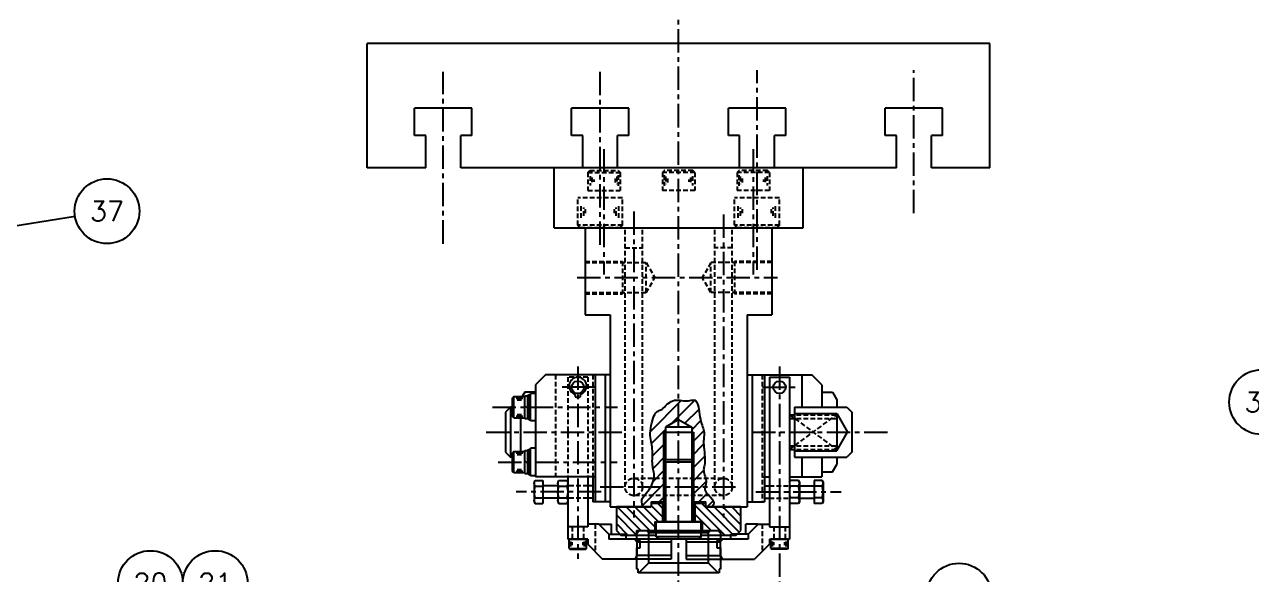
# Model space of a CAD drawing. Extents: x -13768 to 18086, y -10615 to 1188.
# Drawn here: x 565.9 to 1058.6, y -554.4 to -333.7 of the extents above; entities that cross this region are included whole.
import ezdxf
from ezdxf.enums import TextEntityAlignment as Align

# ---------------------------------------------------------------- set-up
doc = ezdxf.new("R2010")
doc.units = 0
doc.header["$LTSCALE"] = 7.5
doc.header["$MEASUREMENT"] = 0
doc.linetypes.add('CENTER', pattern=[2, 1.25, -0.25, 0.25, -0.25])
doc.linetypes.add('HIDDEN', pattern=[0.375, 0.25, -0.125])
doc.layers.get('0').update_dxf_attribs({"linetype": 'CONTINUOUS'})
for name, color, linetype in [('0-POS', 3, 'CONTINUOUS'), ('CL', 1, 'CENTER'), ('CUPLA A SOLDAR', 5, 'CONTINUOUS'), ('FI', 1, 'CONTINUOUS'), ('OC', 1, 'HIDDEN'), ('POS', 3, 'CONTINUOUS'), ('RY', 5, 'CONTINUOUS')]:
    doc.layers.add(name, color=color, linetype=linetype)
doc.styles.add('ROMANS', font='ROMANS.SHX')

# ---------------------------------------------------------------- blocks, each defined once
blk = doc.blocks.new('04912L')
for p, q in [((-3.5, 3.7), (-3.2, 4)), ((-3.5, 3.7), (-3.5, 0)), ((-3.5, 0), (3.5, 0)), ((-3.2, 4), (3.2, 4)), ((3.5, 3.7), (3.2, 4)), ((3.5, 3.7), (3.5, 0))]:
    blk.add_line(p, q)
at = {"color": 1}
for p, q in [((-3.5, 3.7), (3.5, 3.7)), ((-2.75, 2.85), (-2.75, 0.9)), ((-2.22, 2.4), (-2.22, 1.16)), ((2.22, 2.4), (2.22, 1.16)), ((2.75, 2.85), (2.75, 0.9))]:
    blk.add_line(p, q, dxfattribs=at)
blk = doc.blocks.new('05934L')
for p, q in [((-4, 4), (-4.62, 3.64)), ((-4.62, 3.64), (-4.62, 0.36)), ((-4, 0), (-4.62, 0.36)), ((-4, 4), (-2.31, 4)), ((-4, 0), (-2.31, 0)), ((-2.31, 4), (2.31, 4)), ((-2.31, 3.64), (-2.31, 0.36)), ((-2.31, 0), (2.31, 0)), ((2.31, 4), (4, 4)), ((2.31, 3.64), (2.31, 0.36)), ((2.31, 0), (4, 0)), ((4, 4), (4.62, 3.64)), ((4, 0), (4.62, 0.36)), ((4.62, 3.64), (4.62, 0.36))]:
    blk.add_line(p, q)
for centre, radius, start, end in [((-3.46, 1.96), 2.04, 55.6158, 124.3842), ((-3.46, 2.04), 2.04, 235.6158, 304.3842), ((0, -3.64), 7.64, 72.412, 107.588), ((0, 7.64), 7.64, 252.412, 287.588), ((3.46, 1.96), 2.04, 55.6158, 124.3842), ((3.46, 2.04), 2.04, 235.6158, 304.3842)]:
    blk.add_arc(centre, radius, start, end)
blk = doc.blocks.new('05933L')
for p, q in [((-4, 3.5), (-4.62, 3.14)), ((-4.62, 3.14), (-4.62, 0)), ((-4.62, 0), (4.62, 0)), ((-4, 3.5), (-2.31, 3.5)), ((-2.31, 3.5), (2.31, 3.5)), ((-2.31, 3.14), (-2.31, 0)), ((2.31, 3.5), (4, 3.5)), ((2.31, 3.14), (2.31, 0)), ((4, 3.5), (4.62, 3.14)), ((4.62, 3.14), (4.62, 0))]:
    blk.add_line(p, q)
for centre, radius, start, end in [((-3.46, 1.46), 2.04, 55.6158, 124.3842), ((0, -4.14), 7.64, 72.412, 107.588), ((3.46, 1.46), 2.04, 55.6158, 124.3842)]:
    blk.add_arc(centre, radius, start, end)
blk = doc.blocks.new('05125')
for p, q in [((-4.7, 1), (-5, 0.7)), ((-5, 0.7), (-5, 0)), ((-5, 0), (5, 0)), ((-4.7, 1), (4.7, 1)), ((4.7, 1), (5, 0.7)), ((5, 0.7), (5, 0))]:
    blk.add_line(p, q)
at = {"color": 1}
blk.add_line((-5, 0.7), (5, 0.7), dxfattribs=at)
blk = doc.blocks.new('05127')
for p, q in [((-4.6, 1.2), (4.6, 1.2)), ((-4.6, 1.2), (-4.6, 0)), ((-4.6, 0), (4.6, 0)), ((0.51, 1.2), (-0.53, 0)), ((4.6, 1.2), (4.6, 0))]:
    blk.add_line(p, q)
blk = doc.blocks.new('05912L')
for p, q in [((-4.25, 4.5), (-3.75, 5)), ((-3.75, 5), (3.75, 5)), ((4.25, 4.5), (3.75, 5)), ((-4.25, 4.5), (-4.25, 0)), ((-4.25, 0), (4.25, 0)), ((4.25, 4.5), (4.25, 0))]:
    blk.add_line(p, q)
at = {"color": 1}
for p, q in [((-4.25, 4.5), (4.25, 4.5)), ((-3.64, 3.52), (-3.64, 0.79)), ((-2.98, 3.1), (-2.98, 1.41)), ((2.98, 3.1), (2.98, 1.41)), ((3.64, 3.52), (3.64, 0.79))]:
    blk.add_line(p, q, dxfattribs=at)
blk = doc.blocks.new('12912L')
for p, q in [((-9, 11), (-8, 12)), ((-9, 11), (-9, 0)), ((-8, 12), (8, 12)), ((9, 11), (8, 12)), ((9, 11), (9, 0)), ((-9, 0), (9, 0))]:
    blk.add_line(p, q)
at = {"color": 1}
for p, q in [((-9, 11), (9, 11)), ((-7.47, 8.01), (-7.47, 3.03)), ((-6.47, 7.16), (-6.47, 3.89)), ((-5.76, 6.16), (-5.76, 4.6)), ((5.9, 6.16), (5.9, 4.6)), ((6.61, 7.16), (6.61, 3.89)), ((7.61, 8.01), (7.61, 3.03))]:
    blk.add_line(p, q, dxfattribs=at)
blk = doc.blocks.new('08912L')
for p, q in [((-6.5, 7.2), (-5.7, 8)), ((-6.5, 7.2), (-6.5, 0)), ((-5.7, 8), (5.7, 8)), ((5.7, 8), (6.5, 7.2)), ((6.5, 7.2), (6.5, 0)), ((-6.5, 0), (6.5, 0))]:
    blk.add_line(p, q)
at = {"color": 1}
for p, q in [((-6.5, 7.2), (6.5, 7.2)), ((-5.56, 5.75), (-5.56, 2.02)), ((-4.81, 5.13), (-4.81, 2.89)), ((5.26, 5.51), (5.26, 2.52)), ((5.76, 6.13), (5.76, 1.78)), ((-4.07, 4.39), (-4.07, 3.39)), ((4.52, 4.76), (4.52, 3.14))]:
    blk.add_line(p, q, dxfattribs=at)
blk = doc.blocks.new('POS')
at = {"layer": '0-POS'}
blk.add_circle((0, 0), 6.5, dxfattribs=at)
at = {"layer": '0-POS', "style": 'ROMANS', "flags": 4}
blk.add_attdef('P', text='', height=4, dxfattribs=at).set_placement((0, 0), align=Align.MIDDLE)

msp = doc.modelspace()

# ---------------------------------------------------------------- hatches: boundary and pattern name
at = {"layer": 'RY'}
h = msp.add_hatch(dxfattribs=at)
h.set_pattern_fill('ANSI31', color=256, scale=30, style=0)
h.set_pattern_definition([(45, (-9050.0852, -2435.874), (-2.6516504, 2.6516504), [])])
h.paths.add_polyline_path([(838.95361, -505.23618), (838.84851, -504.27051), (838.75196, -503.32429), (838.67683, -502.42419), (838.636, -501.59685), (838.63799, -500.862), (838.67392, -500.2115), (838.73056, -499.63029), (838.79468, -499.10331), (838.85304, -498.61546), (838.89243, -498.1517), (838.89959, -497.69693), (838.86132, -497.2361), (838.76835, -496.75524), (838.62741, -496.24479), (838.44918, -495.69633), (838.24436, -495.10139), (838.02364, -494.45154), (837.79772, -493.73834), (837.57729, -492.95335), (837.37305, -492.08811), (837.19221, -491.14156), (837.02805, -490.14206), (836.87036, -489.12537), (836.70892, -488.12723), (836.53354, -487.18337), (836.334, -486.32954), (836.1001, -485.60148), (835.82162, -485.03494), (835.49055, -484.65408), (835.10758, -484.43682), (834.67559, -484.34949), (834.19746, -484.35841), (833.67606, -484.42993), (833.11429, -484.53039), (832.51501, -484.62611), (831.88111, -484.68344), (831.21628, -484.67833), (830.52739, -484.62531), (829.82215, -484.5485), (829.10826, -484.47205), (828.6026, -484.43531), (828.6026, -492.24197), (833.8526, -495.27305), (833.8526, -497.24197), (834.6026, -497.24197), (834.6026, -509.24197), (834.6026, -515.74197), (839.44473, -515.74197), (839.41862, -515.62738), (839.24726, -515.00676), (839.0658, -514.39382), (838.89505, -513.80059), (838.75579, -513.23906), (838.66884, -512.72125), (838.64884, -512.25363), (838.68583, -511.82055), (838.76369, -511.4008), (838.8663, -510.97319), (838.97755, -510.51652), (839.08133, -510.0096), (839.1615, -509.43123), (839.20197, -508.76021), (839.19143, -507.98332), (839.13795, -507.11925), (839.05438, -506.19465)])
h.paths.add_polyline_path([(823.3526, -495.27305), (828.6026, -492.24197), (828.6026, -484.43531), (828.3934, -484.42011), (827.68528, -484.4168), (826.99158, -484.48628), (826.32001, -484.65269), (825.67688, -484.93157), (825.06296, -485.30413), (824.47767, -485.74299), (823.92038, -486.22077), (823.39052, -486.71008), (822.88746, -487.18353), (822.41062, -487.61374), (821.95938, -487.97333), (821.5328, -488.24502), (821.12845, -488.45191), (820.74356, -488.6272), (820.37537, -488.80411), (820.02109, -489.01584), (819.67795, -489.29559), (819.34318, -489.67658), (819.01401, -490.192), (818.68958, -490.86438), (818.37663, -491.67341), (818.08386, -492.58813), (817.81993, -493.57755), (817.59352, -494.61069), (817.41329, -495.65656), (817.28792, -496.68419), (817.22608, -497.66259), (817.23252, -498.56842), (817.29624, -499.40891), (817.40232, -500.19893), (817.53585, -500.95335), (817.68189, -501.68704), (817.82553, -502.41486), (817.95184, -503.15169), (818.04592, -503.91239), (818.09723, -504.70735), (818.11294, -505.52896), (818.10457, -506.36514), (818.0837, -507.2038), (818.06186, -508.03286), (818.05061, -508.84021), (818.0615, -509.61378), (818.10608, -510.34148), (818.19148, -511.01538), (818.30708, -511.64421), (818.43785, -512.24086), (818.56877, -512.81821), (818.68479, -513.38917), (818.77089, -513.96661), (818.81202, -514.56344), (818.79316, -515.19253), (818.71873, -515.74197), (822.6026, -515.74197), (822.6026, -509.24197), (822.6026, -497.24197), (823.3526, -497.24197)])
h.paths.add_polyline_path([(823.3526, -497.24197), (822.6026, -497.24197), (822.6026, -509.24197), (823.3526, -508.49197)], flags=17)
h.paths.add_polyline_path([(834.6026, -497.24197), (833.8526, -497.24197), (833.8526, -508.49197), (834.6026, -509.24197)], flags=17)
h.paths.add_polyline_path([(839.64783, -516.84363), (839.55908, -516.24367), (839.44473, -515.74197), (834.6026, -515.74197), (834.6026, -519.24197), (839.25825, -519.24197), (839.33331, -518.94343), (839.47395, -518.45607), (839.59679, -517.95035), (839.66408, -517.41525)])
h.paths.add_polyline_path([(839.18217, -520.40513), (839.14967, -519.90696), (839.21263, -519.42339), (839.25825, -519.24197), (834.6026, -519.24197), (834.6026, -522.74197), (840.84816, -522.74197), (840.20835, -522.0944), (839.68461, -521.48919), (839.3479, -520.92887)])
h.paths.add_polyline_path([(841.51217, -523.42748), (840.84836, -522.74217), (840.84816, -522.74197), (834.6026, -522.74197), (834.6026, -525.24197), (839.6026, -525.24197), (839.6026, -527.24197), (841.95212, -527.24197), (842.55623, -526.44404), (842.72182, -525.65862), (842.54137, -524.89071), (842.10733, -524.14533)])
h.paths.add_polyline_path([(822.6026, -515.74197), (818.71873, -515.74197), (818.70233, -515.86296), (818.53979, -516.56853), (818.30883, -517.2992), (818.01278, -518.04495), (817.65495, -518.79575), (817.40588, -519.24197), (822.6026, -519.24197)])
h.paths.add_polyline_path([(822.6026, -519.24197), (817.40588, -519.24197), (817.23864, -519.54157), (816.76717, -520.2724), (816.24384, -520.97819), (815.67935, -521.65425), (815.11383, -522.31712), (814.78549, -522.74197), (822.6026, -522.74197)])
h.paths.add_polyline_path([(822.6026, -522.74197), (814.78549, -522.74197), (814.59482, -522.98867), (814.16984, -523.69076), (813.88642, -524.44527), (813.79208, -525.27406), (813.93433, -526.19901), (814.36072, -527.24197), (817.6026, -527.24197), (817.6026, -525.24197), (822.6026, -525.24197)])
h = msp.add_hatch(dxfattribs=at)
h.set_pattern_fill('ANSI31', color=256, scale=20, angle=90, style=0)
h.set_pattern_definition([(135, (11525.4375, 9918.5152), (-1.76776695, -1.76776695), [])])
h.paths.add_polyline_path([(845.4526, -536.74197), (845.4526, -538.74197), (851.6026, -538.74197), (853.6026, -536.74197), (853.6026, -527.24197), (839.6026, -527.24197), (839.6026, -525.74197), (835.1026, -525.74197), (835.1026, -533.24197), (838.1026, -533.24197), (838.1026, -536.74197)])
h.paths.add_polyline_path([(803.6026, -527.24197), (803.6026, -536.74197), (805.6026, -538.74197), (811.7526, -538.74197), (811.7526, -536.74197), (819.1026, -536.74197), (819.1026, -533.24197), (822.1026, -533.24197), (822.1026, -525.74197), (817.6026, -525.74197), (817.6026, -527.24197)])

# ---------------------------------------------------------------- linework, layer by layer
for p, q in [((953.6026, -341.24197), (703.6026, -341.24197)), ((703.6026, -391.24197), (703.6026, -341.24197)), ((953.6026, -391.24197), (953.6026, -341.24197)), ((745.6026, -367.24197), (722.6026, -367.24197)), ((722.6026, -378.24197), (722.6026, -367.24197)), ((745.6026, -378.24197), (745.6026, -367.24197)), ((808.6026, -367.24197), (785.6026, -367.24197)), ((785.6026, -378.24197), (785.6026, -367.24197)), ((808.6026, -378.24197), (808.6026, -367.24197)), ((871.6026, -367.24197), (848.6026, -367.24197)), ((848.6026, -378.24197), (848.6026, -367.24197)), ((871.6026, -378.24197), (871.6026, -367.24197)), ((934.6026, -367.24197), (911.6026, -367.24197)), ((911.6026, -378.24197), (911.6026, -367.24197)), ((934.6026, -378.24197), (934.6026, -367.24197)), ((727.1026, -378.24197), (722.6026, -378.24197)), ((727.1026, -391.24197), (727.1026, -378.24197)), ((745.6026, -378.24197), (741.1026, -378.24197)), ((741.1026, -391.24197), (741.1026, -378.24197)), ((790.1026, -378.24197), (785.6026, -378.24197)), ((790.1026, -391.24197), (790.1026, -378.24197)), ((808.6026, -378.24197), (804.1026, -378.24197)), ((804.1026, -391.24197), (804.1026, -378.24197)), ((853.1026, -378.24197), (848.6026, -378.24197)), ((853.1026, -391.24197), (853.1026, -378.24197)), ((871.6026, -378.24197), (867.1026, -378.24197)), ((867.1026, -391.24197), (867.1026, -378.24197)), ((916.1026, -378.24197), (911.6026, -378.24197)), ((916.1026, -391.24197), (916.1026, -378.24197)), ((934.6026, -378.24197), (930.1026, -378.24197)), ((930.1026, -391.24197), (930.1026, -378.24197)), ((727.1026, -391.24197), (703.6026, -391.24197)), ((916.1026, -391.24197), (741.1026, -391.24197)), ((778.6026, -415.24197), (778.6026, -391.24197)), ((878.6026, -415.24197), (878.6026, -391.24197)), ((953.6026, -391.24197), (930.1026, -391.24197)), ((778.6026, -415.24197), (878.6026, -415.24197)), ((791.1026, -415.24197), (791.1026, -450.24197)), ((801.1026, -415.24197), (856.1026, -415.24197)), ((866.1026, -415.24197), (866.1026, -450.24197)), ((791.1026, -450.24197), (801.1026, -450.24197)), ((801.1026, -450.24197), (801.1026, -527.24197)), ((856.1026, -450.24197), (856.1026, -527.24197)), ((856.1026, -450.24197), (866.1026, -450.24197)), ((775.1026, -474.24197), (771.1026, -478.24197)), ((801.1026, -474.24197), (775.1026, -474.24197)), ((795.1026, -474.24197), (795.1026, -525.24197)), ((799.1026, -474.24197), (799.1026, -525.24197)), ((856.1026, -474.24197), (882.1026, -474.24197)), ((858.1026, -474.24197), (858.1026, -525.24197)), ((863.1026, -474.24197), (863.1026, -525.24197)), ((865.1026, -475.24197), (865.1026, -535.24197)), ((865.1026, -475.24197), (873.1026, -475.24197)), ((873.1026, -475.24197), (873.1026, -535.24197)), ((878.1026, -474.24197), (878.1026, -487.24197)), ((886.1026, -478.24197), (882.1026, -474.24197)), ((766.83465, -481.24197), (765.82429, -482.99197)), ((771.1026, -481.24197), (766.83465, -481.24197)), ((769.1026, -492.74197), (769.1026, -481.74197)), ((771.1026, -481.74197), (769.1026, -481.74197)), ((771.1026, -478.24197), (771.1026, -515.24197)), ((787.1026, -482.09607), (787.1026, -483.12945)), ((789.1026, -482.09607), (789.1026, -483.12945)), ((886.1026, -478.24197), (886.1026, -487.24197)), ((886.1026, -481.24197), (890.37055, -481.24197)), ((890.37055, -481.24197), (892.1026, -484.24197)), ((761.1026, -487.24197), (759.1026, -489.24197)), ((761.9026, -487.24197), (761.1026, -487.24197)), ((761.1026, -487.24197), (761.1026, -507.24197)), ((875.1026, -487.24197), (875.1026, -507.24197)), ((875.1026, -487.24197), (896.1026, -487.24197)), ((892.1026, -484.24197), (892.1026, -487.24197)), ((896.1026, -487.24197), (898.1026, -489.24197)), ((759.1026, -489.24197), (759.1026, -505.24197)), ((765.1026, -491.49197), (765.1026, -504.99197)), ((828.6026, -492.24197), (823.3526, -495.27305)), ((828.6026, -492.24197), (833.8526, -495.27305)), ((875.1026, -489.74197), (892.1026, -489.74197)), ((892.1026, -489.74197), (892.1026, -504.74197)), ((892.1026, -489.74197), (896.43273, -497.24197)), ((898.1026, -489.24197), (898.1026, -505.24197)), ((771.1026, -492.74197), (769.1026, -492.74197)), ((823.3526, -495.27305), (823.3526, -508.49197)), ((833.8526, -495.27305), (823.3526, -495.27305)), ((833.8526, -495.27305), (833.8526, -508.49197)), ((892.1026, -504.74197), (896.43273, -497.24197)), ((759.1026, -505.24197), (761.1026, -507.24197)), ((761.9026, -507.24197), (761.1026, -507.24197)), ((769.1026, -514.74197), (769.1026, -503.74197)), ((771.1026, -503.74197), (769.1026, -503.74197)), ((875.1026, -504.74197), (892.1026, -504.74197)), ((875.1026, -507.24197), (896.1026, -507.24197)), ((878.1026, -507.24197), (878.1026, -515.24197)), ((886.1026, -507.24197), (886.1026, -515.24197)), ((892.1026, -507.24197), (892.1026, -510.24197)), ((898.1026, -505.24197), (896.1026, -507.24197)), ((823.6026, -508.24197), (822.6026, -509.24197)), ((822.6026, -509.24197), (822.6026, -533.24197)), ((823.6026, -508.24197), (833.6026, -508.24197)), ((833.6026, -508.24197), (834.6026, -509.24197)), ((834.6026, -509.24197), (834.6026, -533.24197)), ((890.37055, -513.24197), (892.1026, -510.24197)), ((771.1026, -514.74197), (769.1026, -514.74197)), ((795.1026, -515.24197), (771.1026, -515.24197)), ((784.1026, -515.24197), (784.1026, -535.24197)), ((792.1026, -515.24197), (792.1026, -535.24197)), ((794.1026, -515.24197), (794.1026, -525.24197)), ((863.1026, -515.24197), (865.1026, -515.24197)), ((873.1026, -515.24197), (886.1026, -515.24197)), ((886.1026, -513.24197), (890.37055, -513.24197)), ((780.1026, -518.74197), (774.1026, -518.74197)), ((794.1026, -518.74197), (792.1026, -518.74197)), ((863.1026, -518.74197), (865.1026, -518.74197)), ((877.1026, -518.74197), (883.1026, -518.74197)), ((780.1026, -523.74197), (774.1026, -523.74197)), ((794.1026, -523.74197), (792.1026, -523.74197)), ((801.1026, -525.24197), (794.1026, -525.24197)), ((817.6026, -525.24197), (817.6026, -527.24197)), ((817.6026, -525.24197), (822.6026, -525.24197)), ((817.6026, -525.74197), (822.6026, -525.74197)), ((822.1026, -525.74197), (822.1026, -533.24197)), ((834.6026, -525.24197), (839.6026, -525.24197)), ((834.6026, -525.74197), (839.6026, -525.74197)), ((835.1026, -525.74197), (835.1026, -533.24197)), ((839.6026, -527.24197), (839.6026, -525.24197)), ((856.1026, -525.24197), (863.1026, -525.24197)), ((863.1026, -523.74197), (865.1026, -523.74197)), ((877.1026, -523.74197), (883.1026, -523.74197)), ((801.1026, -527.24197), (817.6026, -527.24197)), ((803.6026, -527.24197), (803.6026, -536.74197)), ((817.6026, -527.24197), (803.6026, -527.24197)), ((839.6026, -527.24197), (856.1026, -527.24197)), ((853.6026, -527.24197), (839.6026, -527.24197)), ((853.6026, -536.74197), (853.6026, -527.24197)), ((792.1026, -535.24197), (784.1026, -535.24197)), ((784.1026, -535.24197), (784.1026, -540.24197)), ((792.1026, -535.24197), (784.1026, -535.24197)), ((792.1026, -534.24197), (792.1026, -535.24197)), ((796.6026, -534.24197), (792.1026, -534.24197)), ((796.6026, -534.24197), (800.6026, -538.24197)), ((796.6026, -534.24197), (801.6026, -534.24197)), ((801.6026, -538.24197), (801.6026, -534.24197)), ((803.6026, -536.74197), (805.6026, -538.74197)), ((811.7526, -536.74197), (819.6026, -536.74197)), ((811.7526, -536.74197), (811.7526, -538.74197)), ((819.1026, -533.24197), (838.1026, -533.24197)), ((819.1026, -533.24197), (819.1026, -536.74197)), ((837.6026, -533.24197), (819.6026, -533.24197)), ((819.6026, -539.24197), (819.6026, -533.24197)), ((837.6026, -539.24197), (837.6026, -533.24197)), ((837.6026, -536.74197), (845.4526, -536.74197)), ((838.1026, -533.24197), (838.1026, -536.74197)), ((845.4526, -536.74197), (845.4526, -538.74197)), ((851.6026, -538.74197), (853.6026, -536.74197)), ((855.6026, -538.24197), (855.6026, -534.24197)), ((860.6026, -534.24197), (855.6026, -534.24197)), ((860.6026, -534.24197), (856.6026, -538.24197)), ((860.6026, -534.24197), (865.1026, -534.24197)), ((865.1026, -534.24197), (865.1026, -535.24197)), ((865.1026, -535.24197), (873.1026, -535.24197)), ((865.1026, -535.24197), (873.1026, -535.24197)), ((873.1026, -535.24197), (873.1026, -540.24197)), ((792.1026, -540.24197), (784.1026, -540.24197)), ((792.1026, -540.24197), (792.1026, -542.24197)), ((800.6026, -538.24197), (800.6026, -540.24197)), ((800.6026, -538.24197), (807.6026, -538.24197)), ((825.6026, -540.24197), (800.6026, -540.24197)), ((819.6026, -538.74197), (805.6026, -538.74197)), ((807.6026, -540.24197), (807.6026, -538.24197)), ((811.8526, -541.24197), (810.8526, -540.24197)), ((811.8526, -541.24197), (811.8526, -546.74197)), ((811.8526, -541.24197), (825.6026, -541.24197)), ((819.6026, -539.24197), (820.6026, -540.24197)), ((836.6026, -540.24197), (820.6026, -540.24197)), ((825.6026, -540.24197), (825.6026, -548.24197)), ((831.6026, -540.24197), (831.6026, -548.24197)), ((856.6026, -540.24197), (831.6026, -540.24197)), ((831.6026, -541.24197), (845.3526, -541.24197)), ((837.6026, -539.24197), (836.6026, -540.24197)), ((851.6026, -538.74197), (837.6026, -538.74197)), ((846.3526, -540.24197), (845.3526, -541.24197)), ((845.3526, -541.24197), (845.3526, -546.74197)), ((849.6026, -540.24197), (849.6026, -538.24197)), ((856.6026, -538.24197), (849.6026, -538.24197)), ((856.6026, -538.24197), (856.6026, -540.24197)), ((865.1026, -540.24197), (865.1026, -542.24197)), ((865.1026, -540.24197), (873.1026, -540.24197)), ((792.1026, -542.24197), (798.1026, -548.24197)), ((811.8526, -546.74197), (810.98657, -548.24197)), ((825.6026, -546.74197), (811.8526, -546.74197)), ((831.6026, -546.74197), (845.3526, -546.74197)), ((845.3526, -546.74197), (846.21863, -548.24197)), ((865.1026, -542.24197), (859.1026, -548.24197)), ((825.6026, -548.24197), (798.1026, -548.24197)), ((831.6026, -548.24197), (859.1026, -548.24197))]:
    msp.add_line(p, q)
at = {"color": 1}
msp.add_line((837.6026, -539.24197), (819.6026, -539.24197), dxfattribs=at)
for centre in [(788.1026, -479.24197), (869.1026, -479.24197)]:
    msp.add_circle(centre, 2.5)
for radius, start, end in [(3.5, 286.6015496, 253.3984504), (4.5, 257.1604116, 282.8395884)]:
    msp.add_arc((788.1026, -478.74197), radius, start, end)
at = {"layer": 'CL'}
for p, q in [((828.6026, -584.94169), (828.6026, -102.78558)), ((734.1026, -421.62026), (734.1026, -352.67944)), ((797.1026, -422.07288), (797.1026, -351.99941)), ((860.1026, -432.1651), (860.1026, -351.99941)), ((923.1026, -409.38259), (923.1026, -351.99941)), ((798.6026, -383.7141), (798.6026, -434.00728)), ((858.6026, -383.7141), (858.6026, -434.00728)), ((810.6026, -408.68623), (810.6026, -531.55756)), ((846.6026, -409.86806), (846.6026, -531.55756)), ((787.8111, -435.24197), (868.37429, -435.24197)), ((788.1026, -470.89879), (788.1026, -548.11213)), ((869.1026, -470.89879), (869.1026, -557.3296)), ((794.97336, -479.24197), (780.46304, -479.24197)), ((862.23184, -479.24197), (876.74216, -479.24197)), ((753.85964, -487.24197), (804.02744, -487.24197)), ((751.37023, -497.24197), (806.98105, -497.24197)), ((858.17095, -497.24197), (913.78177, -497.24197)), ((756.09642, -509.24197), (803.95274, -509.24197)), ((797.49131, -521.24197), (763.31552, -521.24197)), ((797.07559, -519.24197), (851.87076, -519.24197)), ((859.59001, -521.24197), (893.88968, -521.24197))]:
    msp.add_line(p, q, dxfattribs=at)
msp.add_lwpolyline([(814.36072, -527.24197), (813.93433, -526.19901), (813.79208, -525.27406), (813.88642, -524.44527), (814.16984, -523.69076), (814.59482, -522.98867), (815.11383, -522.31712), (815.67935, -521.65425), (816.24384, -520.97819), (816.76717, -520.2724), (817.23864, -519.54157), (817.65495, -518.79575), (818.01278, -518.04495), (818.30883, -517.2992), (818.53979, -516.56853), (818.70233, -515.86296), (818.79316, -515.19253), (818.81202, -514.56344), (818.77089, -513.96661), (818.68479, -513.38917), (818.56877, -512.81821), (818.43785, -512.24086), (818.30708, -511.64421), (818.19148, -511.01538), (818.10608, -510.34148), (818.0615, -509.61378), (818.05061, -508.84021), (818.06186, -508.03286), (818.0837, -507.2038), (818.10457, -506.36514), (818.11294, -505.52896), (818.09723, -504.70735), (818.04592, -503.91239), (817.95184, -503.15169), (817.82553, -502.41486), (817.68189, -501.68704), (817.53585, -500.95335), (817.40232, -500.19893), (817.29624, -499.40891), (817.23252, -498.56842), (817.22608, -497.66259), (817.28792, -496.68419), (817.41329, -495.65656), (817.59352, -494.61069), (817.81993, -493.57755), (818.08386, -492.58813), (818.37663, -491.67341), (818.68958, -490.86438), (819.01401, -490.192), (819.34318, -489.67658), (819.67795, -489.29559), (820.02109, -489.01584), (820.37537, -488.80411), (820.74356, -488.6272), (821.12845, -488.45191), (821.5328, -488.24502), (821.95938, -487.97333), (822.41062, -487.61374), (822.88746, -487.18353), (823.39052, -486.71008), (823.92038, -486.22077), (824.47767, -485.74299), (825.06296, -485.30413), (825.67688, -484.93157), (826.32001, -484.65269), (826.99158, -484.48628), (827.68528, -484.4168), (828.3934, -484.42011), (829.10826, -484.47205), (829.82215, -484.5485), (830.52739, -484.62531), (831.21628, -484.67833), (831.88111, -484.68344), (832.51501, -484.62611), (833.11429, -484.53039), (833.67606, -484.42993), (834.19746, -484.35841), (834.67559, -484.34949), (835.10758, -484.43682), (835.49055, -484.65408), (835.82162, -485.03494), (836.1001, -485.60148), (836.334, -486.32954), (836.53354, -487.18337), (836.70892, -488.12723), (836.87036, -489.12537), (837.02805, -490.14206), (837.19221, -491.14156), (837.37305, -492.08811), (837.57729, -492.95335), (837.79772, -493.73834), (838.02364, -494.45154), (838.24436, -495.10139), (838.44918, -495.69633), (838.62741, -496.24479), (838.76835, -496.75524), (838.86132, -497.2361), (838.89959, -497.69693), (838.89243, -498.1517), (838.85304, -498.61546), (838.79468, -499.10331), (838.73056, -499.63029), (838.67392, -500.2115), (838.63799, -500.862), (838.636, -501.59685), (838.67683, -502.42419), (838.75196, -503.32429), (838.84851, -504.27051), (838.95361, -505.23618), (839.05438, -506.19465), (839.13795, -507.11925), (839.19143, -507.98332), (839.20197, -508.76021), (839.1615, -509.43123), (839.08133, -510.0096), (838.97755, -510.51652), (838.8663, -510.97319), (838.76369, -511.4008), (838.68583, -511.82055), (838.64884, -512.25363), (838.66884, -512.72125), (838.75579, -513.23906), (838.89505, -513.80059), (839.0658, -514.39382), (839.24726, -515.00676), (839.41862, -515.62738), (839.55908, -516.24367), (839.64783, -516.84363), (839.66408, -517.41525), (839.59679, -517.95035), (839.47395, -518.45607), (839.33331, -518.94343), (839.21263, -519.42339), (839.14967, -519.90696), (839.18217, -520.40513), (839.3479, -520.92887), (839.68461, -521.48919), (840.20835, -522.0944), (840.84836, -522.74217), (841.51217, -523.42748), (842.10733, -524.14533), (842.54137, -524.89071), (842.72182, -525.65862), (842.55623, -526.44404), (841.95212, -527.24197)], dxfattribs=at)
at = {"layer": 'CUPLA A SOLDAR'}
for p, q in [((811.8276, -537.742), (812.8276, -536.74198)), ((812.8276, -536.74198), (844.3776, -536.74198)), ((815.7776, -536.74198), (816.5776, -537.54199)), ((840.6276, -537.54199), (841.4276, -536.74198)), ((844.3776, -536.74198), (845.3776, -537.742)), ((811.8276, -540.74199), (811.8276, -537.742)), ((813.2276, -540.74199), (811.8276, -540.74199)), ((813.2276, -543.74198), (813.2276, -540.74199)), ((816.5776, -537.54199), (840.6276, -537.54199)), ((816.5776, -537.54199), (816.5776, -549.81698)), ((840.6276, -549.81698), (840.6276, -537.54199)), ((843.9776, -540.74199), (843.9776, -543.74198)), ((845.3776, -540.74199), (843.9776, -540.74199)), ((845.3776, -537.742), (845.3776, -540.74199)), ((811.8276, -552.24199), (811.8276, -543.74198)), ((811.8276, -543.74198), (813.2276, -543.74198)), ((843.9776, -543.74198), (845.3776, -543.74198)), ((845.3776, -543.74198), (845.3776, -552.24199)), ((816.5776, -549.81698), (812.6526, -553.742)), ((840.6276, -549.81698), (816.5776, -549.81698)), ((844.5526, -553.742), (840.6276, -549.81698)), ((812.3526, -552.24199), (811.8276, -552.24199)), ((812.3526, -553.742), (812.3526, -552.24199)), ((812.6526, -553.742), (812.3526, -553.742)), ((844.5526, -553.742), (812.6526, -553.742)), ((844.8526, -553.742), (844.5526, -553.742)), ((844.8526, -552.24199), (844.8526, -553.742)), ((845.3776, -552.24199), (844.8526, -552.24199))]:
    msp.add_line(p, q, dxfattribs=at)
at = {"layer": 'FI'}
for p, q in [((822.6026, -497.24197), (822.6026, -509.24197)), ((822.6026, -497.24197), (834.6026, -497.24197)), ((834.6026, -497.24197), (834.6026, -509.24197)), ((834.6026, -509.24197), (822.6026, -509.24197)), ((823.3526, -509.24197), (823.3526, -533.24197)), ((833.8526, -509.24197), (833.8526, -533.24197))]:
    msp.add_line(p, q, dxfattribs=at)
at = {"layer": 'OC'}
for p, q in [((807.1026, -519.24197), (807.1026, -415.24197)), ((814.1026, -519.24197), (814.1026, -415.24197)), ((843.1026, -519.24197), (843.1026, -415.24197)), ((850.1026, -519.24197), (850.1026, -415.24197)), ((807.1026, -423.24197), (814.1026, -423.24197)), ((850.1026, -423.24197), (843.1026, -423.24197)), ((791.1026, -428.74197), (806.1026, -428.74197)), ((791.1026, -429.24197), (815.6385, -429.24197)), ((806.1026, -428.74197), (806.1026, -441.74197)), ((815.6385, -429.24197), (819.1026, -435.24197)), ((815.6385, -441.24197), (815.6385, -429.24197)), ((841.5667, -429.24197), (838.1026, -435.24197)), ((866.1026, -429.24197), (841.5667, -429.24197)), ((841.5667, -441.24197), (841.5667, -429.24197)), ((851.1026, -428.74197), (851.1026, -441.74197)), ((866.1026, -428.74197), (851.1026, -428.74197)), ((815.6385, -441.24197), (819.1026, -435.24197)), ((841.5667, -441.24197), (838.1026, -435.24197)), ((791.1026, -441.24197), (815.6385, -441.24197)), ((791.1026, -441.74197), (806.1026, -441.74197)), ((866.1026, -441.24197), (841.5667, -441.24197)), ((866.1026, -441.74197), (851.1026, -441.74197)), ((779.1026, -474.24197), (779.1026, -515.24197)), ((784.1026, -475.24197), (784.1026, -515.24197)), ((792.1026, -475.24197), (784.1026, -475.24197)), ((792.1026, -475.24197), (792.1026, -515.24197)), ((794.1026, -474.24197), (794.1026, -515.24197)), ((862.1026, -474.24197), (862.1026, -525.24197)), ((873.1026, -490.24197), (892.1026, -490.24197)), ((873.1026, -504.24197), (892.1026, -490.24197)), ((873.1026, -490.24197), (892.1026, -504.24197)), ((873.1026, -491.74197), (892.1026, -491.74197)), ((873.1026, -502.74197), (892.1026, -502.74197)), ((873.1026, -504.24197), (892.1026, -504.24197)), ((810.6026, -515.74197), (846.6026, -515.74197)), ((862.1026, -515.24197), (863.1026, -515.24197)), ((792.1026, -518.74197), (784.1026, -518.74197)), ((865.1026, -518.74197), (873.1026, -518.74197)), ((792.1026, -523.74197), (784.1026, -523.74197)), ((846.6026, -522.74197), (810.6026, -522.74197)), ((865.1026, -523.74197), (873.1026, -523.74197)), ((785.8526, -535.24197), (785.8526, -540.24197)), ((790.3526, -535.24197), (790.3526, -540.24197)), ((795.1026, -534.24197), (795.1026, -545.24197)), ((862.1026, -534.24197), (862.1026, -545.24197)), ((866.8526, -535.24197), (866.8526, -540.24197)), ((871.3526, -535.24197), (871.3526, -540.24197))]:
    msp.add_line(p, q, dxfattribs=at)
for centre in [(810.6026, -519.24197), (846.6026, -519.24197)]:
    msp.add_circle(centre, 3.5, dxfattribs=at)
at = {"layer": 'POS'}
msp.add_line((586.22825, -410.65605), (393.05462, -441.6951), dxfattribs=at)

# ---------------------------------------------------------------- block references
for name, p, rotation in [('05127', (768.1026, -487.24197), 90), ('05125', (769.1026, -487.24197), 90), ('05912L', (766.9026, -487.24197), 90), ('05912L', (766.9026, -509.24197), 90), ('05127', (768.1026, -509.24197), 90), ('05125', (769.1026, -509.24197), 90), ('05934L', (873.1026, -521.24197), 270), ('05933L', (883.1026, -521.24197), 270), ('04912L', (869.1026, -540.24197), 180)]:
    msp.add_blockref(name, p, dxfattribs=dict(rotation=rotation))
at = {"xscale": -1}
for name, p, rotation in [('05933L', (774.1026, -521.24197), 90), ('05934L', (784.1026, -521.24197), 90), ('04912L', (788.1026, -540.24197), 180)]:
    msp.add_blockref(name, p, dxfattribs=dict(at, rotation=rotation))
at = {"layer": 'OC'}
msp.add_blockref('08912L', (798.6026, -400.24197), dxfattribs=at)
at = {"layer": 'OC', "xscale": -1}
for p in [(828.6026, -400.24197), (858.6026, -400.24197)]:
    msp.add_blockref('08912L', p, dxfattribs=at)
at = {"layer": 'OC', "rotation": 180}
for p in [(797.1026, -403.24197), (860.1026, -403.24197)]:
    msp.add_blockref('12912L', p, dxfattribs=at)
at = {"layer": 'POS', "xscale": 2, "yscale": 2, "zscale": 2}
for p, values in [((599.06362, -408.59367), {'P': '37'}), ((1062.71526, -485.18985), {'P': '38'}), ((616.5102, -557.81762), {'P': '20'}), ((642.5102, -557.81762), {'P': '21'}), ((941.21759, -562.83626), {'P': '17'})]:
    msp.add_blockref('POS', p, dxfattribs=at).add_auto_attribs(values)

doc.saveas('drawing.dxf')
